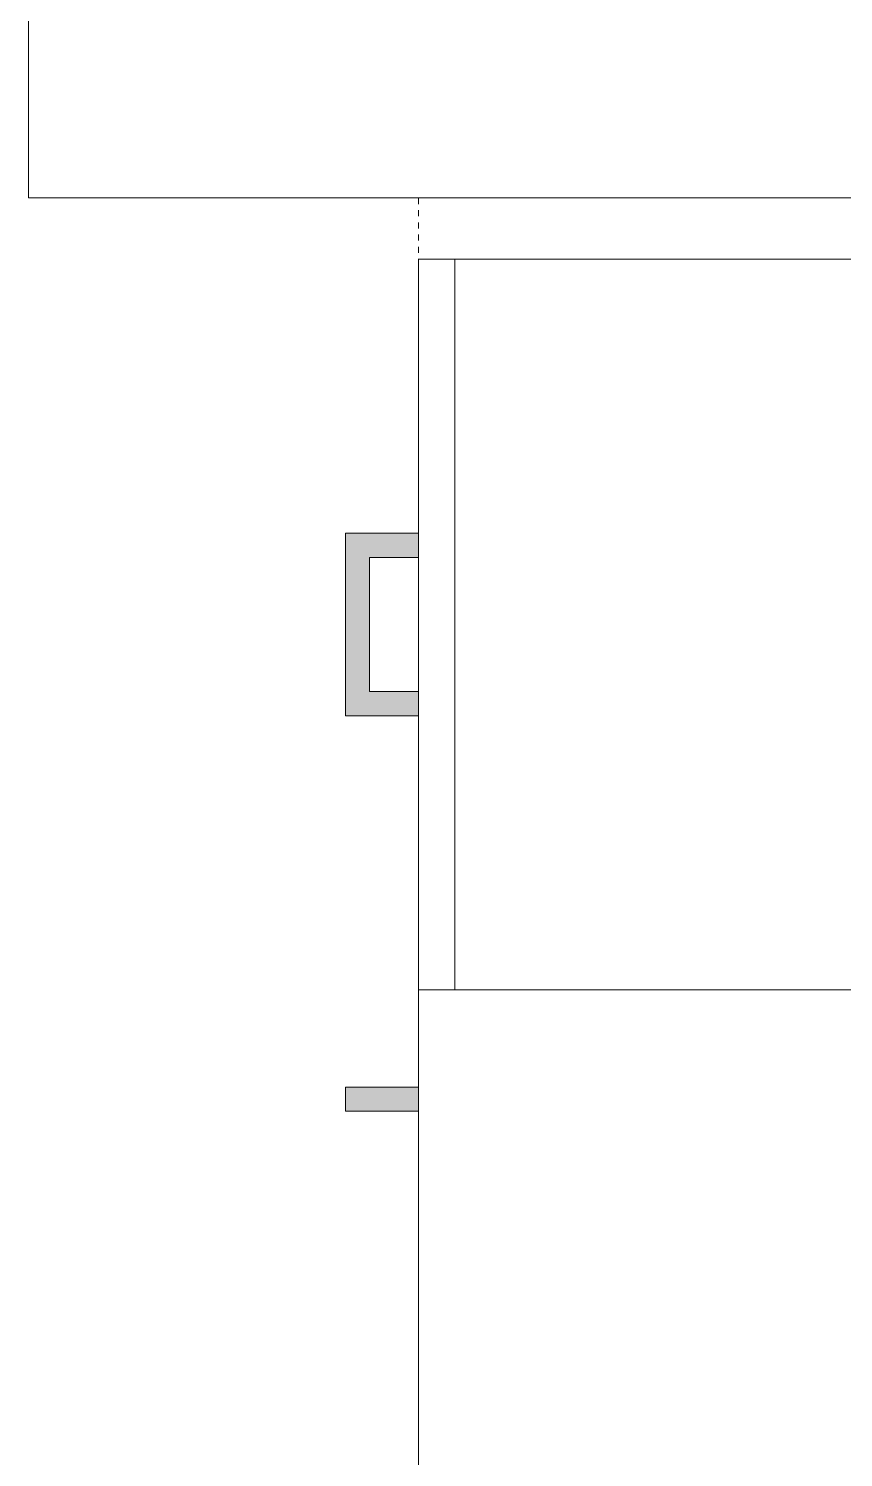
# Model space of a CAD drawing. Header units: inches. Extents: x -4169 to -1846, y 9706 to 12377.
# Drawn here: x -3519.92 to -3503.2, y 10579.84 to 10609.18 of the extents above; entities that cross this region are included whole.
import ezdxf

# ---------------------------------------------------------------- set-up
doc = ezdxf.new("R2010")
doc.units = ezdxf.units.IN
doc.header["$MEASUREMENT"] = 0
doc.linetypes.add('Dash', pattern=[0.25, 0.125, -0.125])
for name, color, linetype, lineweight in [('0-1', 7, 'Continuous', 5), ('0-2', 10, 'Continuous', 18), ('Q-CASE-2', 7, 'Continuous', 9), ('Q-CASE-4', 71, 'Continuous', 9), ('Q-CASE-HDLN-1', 7, 'Dash', 9), ('Q-SPCQ-2', 7, 'Continuous', 9)]:
    doc.layers.add(name, color=color, linetype=linetype, lineweight=lineweight)

# ---------------------------------------------------------------- blocks, each defined once
blk = doc.blocks.new('Refrigerator_-_Side-by-Side_6047 - 36_ X 30_-1372843-ENLARGED RCP - 1ST FLOOR PLAN')
at = {"layer": 'Q-SPCQ-2'}
for p, q in [((-17.875, 15.578), (17.875, 15.578)), ((-17.875, -14.422), (-17.875, 15.578))]:
    blk.add_line(p, q, dxfattribs=at)
blk = doc.blocks.new('OD_CW_Countertop - OD_CW_Countertop-2537825-ENLARGED RCP - 1ST FLOOR PLAN')
at = {"layer": 'Q-CASE-HDLN-1'}
for p, q in [((0.738, 0), (7.621, 0)), ((8.12, 0), (10.872, 0)), ((11.371, 0), (18.996, 0)), ((19.485, 0), (51.996, 0))]:
    blk.add_line(p, q, dxfattribs=at)
blk = doc.blocks.new('Base Cabinet 4 Drawer 254 - Base Cabinet 4 Drawer 254 15_-2556187-ENLARGED RCP - 1ST FLOOR PLAN')
at = {"layer": 'Q-CASE-4'}
blk.add_hatch(color=256, dxfattribs=at).paths.add_polyline_path([(-0.638, -24), (-1.137, -24), (-1.137, -25.5), (2.613, -25.5), (2.613, -24), (2.113, -24), (2.113, -25.001), (-0.638, -25.001)], flags=0)
at = {"layer": 'Q-CASE-2'}
for p, q in [((-6.762, -23.25), (-6.762, 0)), ((-6.762, 0), (8.238, 0)), ((8.238, 0), (8.238, -23.25)), ((-6.762, -23.25), (-6.762, -24)), ((8.238, -23.25), (-6.762, -23.25)), ((8.238, -24), (8.238, -23.25)), ((-6.762, -24), (8.238, -24)), ((-0.638, -24), (-1.137, -24)), ((-1.137, -25.5), (-1.137, -24)), ((-0.638, -25.001), (-0.638, -24)), ((2.113, -25.001), (2.113, -24)), ((2.113, -24), (2.613, -24)), ((2.613, -24), (2.613, -25.5)), ((-0.638, -25.001), (2.113, -25.001)), ((2.613, -25.5), (-1.137, -25.5))]:
    blk.add_line(p, q, dxfattribs=at)
blk = doc.blocks.new('Base Cabinet Corner 197 - Base Cabinet Corner 197-2565125-ENLARGED RCP - 1ST FLOOR PLAN')
at = {"layer": 'Q-CASE-4'}
blk.add_hatch(color=256, dxfattribs=at).paths.add_polyline_path([(0.734, -33.512), (0.734, -34), (2.233, -34), (2.233, -33.512), (0.988, -33.512)], flags=0)
at = {"layer": 'Q-CASE-2'}
for p, q in [((0.738, -23.25), (0.738, -36)), ((0.738, -24), (0.738, -36)), ((2.233, -33.512), (0.734, -33.512)), ((0.734, -33.512), (0.734, -34)), ((2.233, -34), (2.233, -33.512)), ((0.734, -34), (2.233, -34)), ((0.738, -36), (-23.262, -36))]:
    blk.add_line(p, q, dxfattribs=at)
blk = doc.blocks.new('CTR - 1st Phase - Unit Layouts_rvt-1-ENLARGED RCP - 1ST FLOOR PLAN')
at = {"layer": '0-2'}
for name, p, rotation in [('Refrigerator_-_Side-by-Side_6047 - 36_ X 30_-1372843-ENLARGED RCP - 1ST FLOOR PLAN', (-3504.346, 10623.573), 89.999999999975), ('OD_CW_Countertop - OD_CW_Countertop-2537825-ENLARGED RCP - 1ST FLOOR PLAN', (-3511.924, 10606.435), 270.0000000000219), ('Base Cabinet 4 Drawer 254 - Base Cabinet 4 Drawer 254 15_-2556187-ENLARGED RCP - 1ST FLOOR PLAN', (-3487.924, 10597.677), 269.9999999999893), ('Base Cabinet Corner 197 - Base Cabinet Corner 197-2565125-ENLARGED RCP - 1ST FLOOR PLAN', (-3511.186, 10553.439), 180)]:
    blk.add_blockref(name, p, dxfattribs=dict(at, rotation=rotation))

msp = doc.modelspace()

# ---------------------------------------------------------------- block references
at = {"layer": '0-1'}
msp.add_blockref('CTR - 1st Phase - Unit Layouts_rvt-1-ENLARGED RCP - 1ST FLOOR PLAN', (0, 0), dxfattribs=at)

doc.saveas('drawing.dxf')
